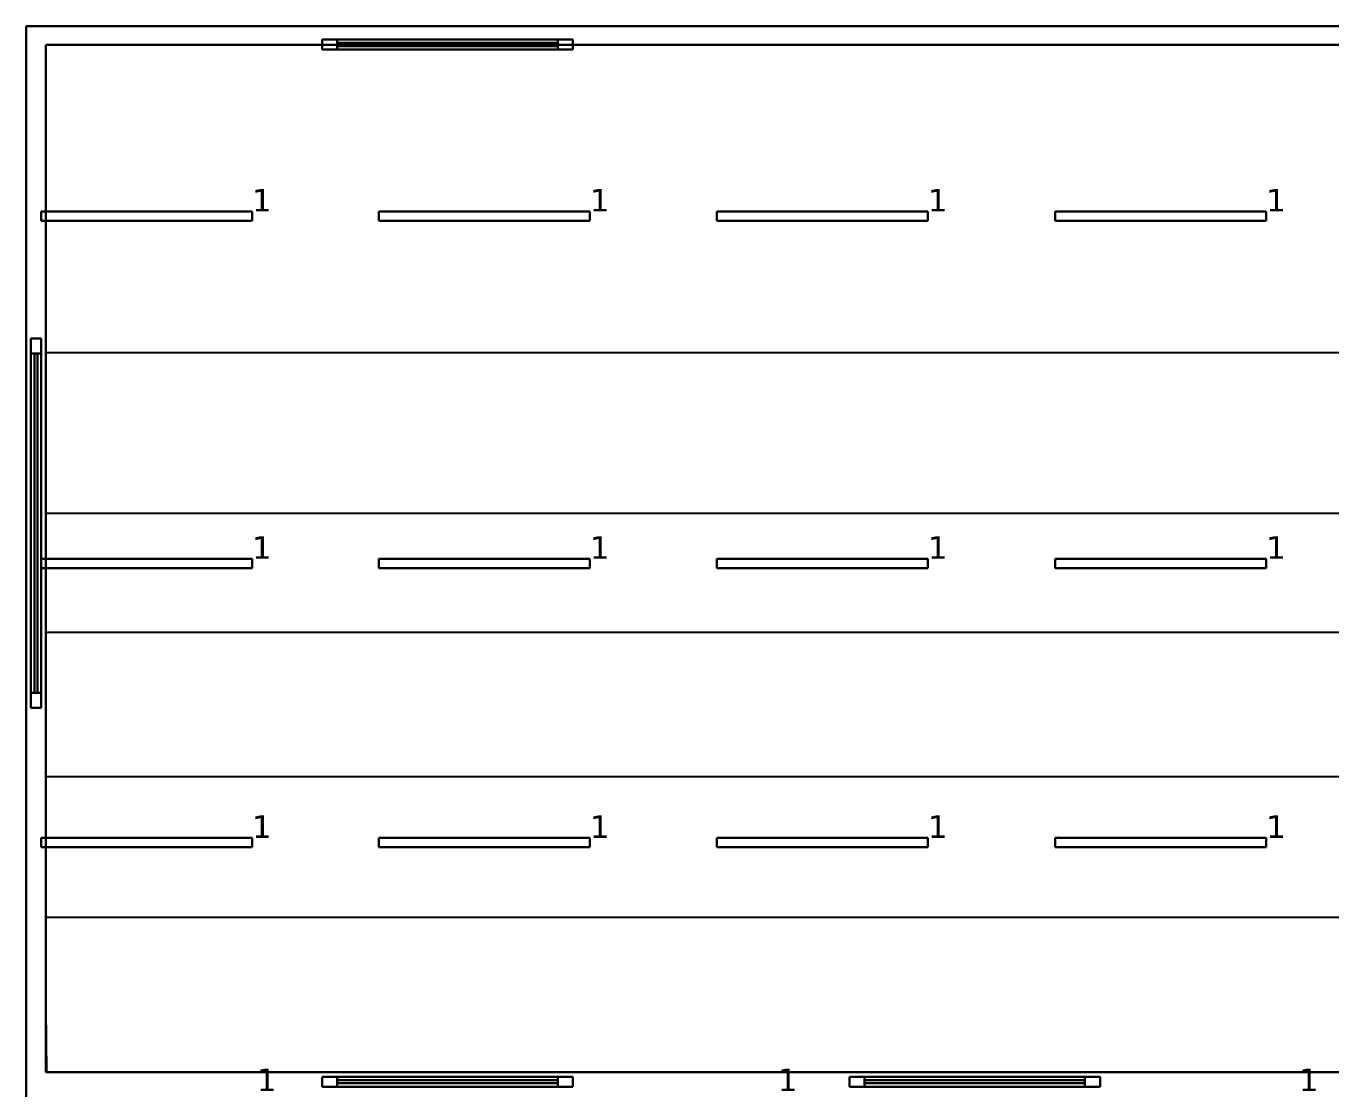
# Model space of a CAD drawing. Header units: inches. Extents: x 28 to 141, y 59 to 110.
# Drawn here: x 28.2 to 38.61, y 84.62 to 93.1 of the extents above; entities that cross this region are included whole.
import ezdxf

# ---------------------------------------------------------------- set-up
doc = ezdxf.new("R2010")
doc.units = ezdxf.units.IN
doc.header["$MEASUREMENT"] = 0
for name, color, linetype, true_color in [('DLX_BLD0_APERT', 7, 'Continuous', 0x969696), ('DLX_BLD0_CALC', 3, 'Continuous', 0x00ff00), ('DLX_BLD0_CONT', 7, 'Continuous', 0x969696), ('DLX_BLD0_LUM', 7, 'Continuous', 0xffd400), ('DLX_BLD0_LUMKEY_IDX', 7, 'Continuous', 0x969696), ('DLX_BLD0_ROOF', 7, 'Continuous', 0x7f7f7f)]:
    doc.layers.add(name, color=color, linetype=linetype, true_color=true_color)
doc.styles.add('TableTextStyle', font='')
doc.styles.get('TableTextStyle').set_extended_font_data('VERDANA.TTF')

msp = doc.modelspace()

# ---------------------------------------------------------------- linework, layer by layer
at = {"layer": 'DLX_BLD0_APERT'}
for points in [[(32.564, 92.992, 0), (30.564, 92.992, 0)], [(30.564, 92.992, 0), (30.564, 92.912, 0)], [(30.564, 92.912, 0), (30.564, 92.992, 0)], [(30.564, 92.992, 0), (32.564, 92.992, 0)], [(30.564, 92.912, 0), (30.564, 92.992, 0)], [(30.564, 92.992, 0), (30.564, 92.992, 0)], [(30.564, 92.992, 0), (30.564, 92.912, 0)], [(30.564, 92.992, 0), (32.564, 92.992, 0)], [(32.564, 92.992, 0), (30.564, 92.992, 0)], [(30.564, 92.992, 0), (30.564, 92.992, 0)], [(30.564, 92.912, 0), (32.564, 92.912, 0)], [(32.564, 92.912, 0), (30.564, 92.912, 0)], [(30.564, 92.912, 0), (30.564, 92.912, 0)], [(30.564, 92.912, 0), (32.564, 92.912, 0)], [(32.564, 92.912, 0), (30.564, 92.912, 0)], [(30.564, 92.912, 0), (30.564, 92.912, 0)], [(30.684, 92.992, 0), (30.684, 92.992, 0)], [(30.684, 92.992, 0), (32.444, 92.992, 0)], [(32.444, 92.992, 0), (30.684, 92.992, 0)], [(30.684, 92.965, 0), (30.684, 92.992, 0)], [(30.684, 92.992, 0), (32.444, 92.992, 0)], [(32.444, 92.992, 0), (30.684, 92.992, 0)], [(30.684, 92.992, 0), (30.684, 92.965, 0)], [(30.684, 92.965, 0), (30.684, 92.992, 0)], [(30.684, 92.992, 0), (30.684, 92.992, 0)], [(30.684, 92.992, 0), (30.684, 92.965, 0)], [(32.444, 92.965, 0), (30.684, 92.965, 0)], [(30.684, 92.965, 0), (32.444, 92.965, 0)], [(30.684, 92.94, 0), (30.684, 92.965, 0)], [(30.684, 92.965, 0), (32.444, 92.965, 0)], [(32.444, 92.965, 0), (30.684, 92.965, 0)], [(30.684, 92.965, 0), (30.684, 92.94, 0)], [(30.684, 92.965, 0), (30.684, 92.965, 0)], [(30.684, 92.965, 0), (30.684, 92.965, 0)], [(30.684, 92.965, 0), (30.684, 92.94, 0)], [(30.684, 92.94, 0), (30.684, 92.965, 0)], [(32.444, 92.965, 0), (30.684, 92.965, 0)], [(30.684, 92.965, 0), (30.684, 92.94, 0)], [(30.684, 92.965, 0), (32.444, 92.965, 0)], [(32.444, 92.965, 0), (30.684, 92.965, 0)], [(30.684, 92.965, 0), (30.684, 92.965, 0)], [(30.684, 92.94, 0), (30.684, 92.965, 0)], [(30.684, 92.965, 0), (32.444, 92.965, 0)], [(30.684, 92.94, 0), (30.684, 92.965, 0)], [(30.684, 92.965, 0), (30.684, 92.965, 0)], [(30.684, 92.965, 0), (30.684, 92.94, 0)], [(30.684, 92.94, 0), (32.444, 92.94, 0)], [(30.684, 92.912, 0), (30.684, 92.94, 0)], [(30.684, 92.94, 0), (30.684, 92.94, 0)], [(30.684, 92.94, 0), (30.684, 92.912, 0)], [(30.684, 92.912, 0), (30.684, 92.94, 0)], [(32.444, 92.94, 0), (30.684, 92.94, 0)], [(30.684, 92.94, 0), (30.684, 92.912, 0)], [(32.444, 92.94, 0), (30.684, 92.94, 0)], [(30.684, 92.94, 0), (32.444, 92.94, 0)], [(30.684, 92.94, 0), (30.684, 92.94, 0)], [(30.684, 92.94, 0), (32.444, 92.94, 0)], [(32.444, 92.94, 0), (30.684, 92.94, 0)], [(30.684, 92.94, 0), (30.684, 92.94, 0)], [(30.684, 92.94, 0), (32.444, 92.94, 0)], [(32.444, 92.94, 0), (30.684, 92.94, 0)], [(30.684, 92.94, 0), (30.684, 92.94, 0)], [(30.684, 92.912, 0), (30.684, 92.912, 0)], [(30.684, 92.912, 0), (32.444, 92.912, 0)], [(32.444, 92.912, 0), (30.684, 92.912, 0)], [(32.444, 92.912, 0), (30.684, 92.912, 0)], [(30.684, 92.912, 0), (30.684, 92.912, 0)], [(30.684, 92.912, 0), (32.444, 92.912, 0)], [(32.444, 92.992, 0), (32.444, 92.992, 0)], [(32.444, 92.992, 0), (32.444, 92.965, 0)], [(32.444, 92.965, 0), (32.444, 92.992, 0)], [(32.444, 92.992, 0), (32.444, 92.992, 0)], [(32.444, 92.992, 0), (32.444, 92.965, 0)], [(32.444, 92.965, 0), (32.444, 92.992, 0)], [(32.444, 92.965, 0), (32.444, 92.94, 0)], [(32.444, 92.965, 0), (32.444, 92.965, 0)], [(32.444, 92.965, 0), (32.444, 92.965, 0)], [(32.444, 92.965, 0), (32.444, 92.94, 0)], [(32.444, 92.94, 0), (32.444, 92.965, 0)], [(32.444, 92.94, 0), (32.444, 92.965, 0)], [(32.444, 92.94, 0), (32.444, 92.965, 0)], [(32.444, 92.965, 0), (32.444, 92.965, 0)], [(32.444, 92.965, 0), (32.444, 92.94, 0)], [(32.444, 92.94, 0), (32.444, 92.965, 0)], [(32.444, 92.965, 0), (32.444, 92.965, 0)], [(32.444, 92.965, 0), (32.444, 92.94, 0)], [(32.444, 92.94, 0), (32.444, 92.912, 0)], [(32.444, 92.94, 0), (32.444, 92.94, 0)], [(32.444, 92.94, 0), (32.444, 92.912, 0)], [(32.444, 92.912, 0), (32.444, 92.94, 0)], [(32.444, 92.912, 0), (32.444, 92.94, 0)], [(32.444, 92.94, 0), (32.444, 92.94, 0)], [(32.444, 92.94, 0), (32.444, 92.94, 0)], [(32.444, 92.94, 0), (32.444, 92.94, 0)], [(32.444, 92.912, 0), (32.444, 92.912, 0)], [(32.444, 92.912, 0), (32.444, 92.912, 0)], [(32.564, 92.912, 0), (32.564, 92.992, 0)], [(32.564, 92.912, 0), (32.564, 92.992, 0)], [(32.564, 92.992, 0), (32.564, 92.992, 0)], [(32.564, 92.992, 0), (32.564, 92.912, 0)], [(32.564, 92.992, 0), (32.564, 92.912, 0)], [(32.564, 92.992, 0), (32.564, 92.992, 0)], [(32.564, 92.912, 0), (32.564, 92.912, 0)], [(32.564, 92.912, 0), (32.564, 92.912, 0)], [(28.239, 90.607, 0), (28.239, 87.657, 0)], [(28.319, 90.607, 0), (28.239, 90.607, 0)], [(28.239, 87.657, 0), (28.239, 90.607, 0)], [(28.239, 90.607, 0), (28.319, 90.607, 0)], [(28.239, 90.607, 0), (28.239, 90.607, 0)], [(28.239, 90.607, 0), (28.319, 90.607, 0)], [(28.319, 90.607, 0), (28.239, 90.607, 0)], [(28.239, 90.607, 0), (28.239, 87.657, 0)], [(28.239, 87.657, 0), (28.239, 90.607, 0)], [(28.239, 90.607, 0), (28.239, 90.607, 0)], [(28.319, 87.657, 0), (28.319, 90.607, 0)], [(28.319, 90.607, 0), (28.319, 87.657, 0)], [(28.319, 90.607, 0), (28.319, 90.607, 0)], [(28.319, 90.607, 0), (28.319, 87.657, 0)], [(28.319, 87.657, 0), (28.319, 90.607, 0)], [(28.319, 90.607, 0), (28.319, 90.607, 0)], [(28.239, 90.487, 0), (28.239, 90.487, 0)], [(28.239, 90.487, 0), (28.239, 87.777, 0)], [(28.239, 87.777, 0), (28.239, 90.487, 0)], [(28.239, 87.777, 0), (28.239, 90.487, 0)], [(28.239, 90.487, 0), (28.266, 90.487, 0)], [(28.266, 90.487, 0), (28.239, 90.487, 0)], [(28.239, 90.487, 0), (28.239, 90.487, 0)], [(28.239, 90.487, 0), (28.266, 90.487, 0)], [(28.266, 90.487, 0), (28.239, 90.487, 0)], [(28.239, 90.487, 0), (28.239, 87.777, 0)], [(28.266, 90.487, 0), (28.266, 87.777, 0)], [(28.266, 90.487, 0), (28.266, 90.487, 0)], [(28.266, 87.777, 0), (28.266, 90.487, 0)], [(28.266, 87.777, 0), (28.266, 90.487, 0)], [(28.266, 90.487, 0), (28.291, 90.487, 0)], [(28.291, 90.487, 0), (28.266, 90.487, 0)], [(28.266, 90.487, 0), (28.266, 87.777, 0)], [(28.291, 90.487, 0), (28.266, 90.487, 0)], [(28.266, 90.487, 0), (28.266, 90.487, 0)], [(28.266, 90.487, 0), (28.291, 90.487, 0)], [(28.266, 90.487, 0), (28.266, 87.777, 0)], [(28.266, 87.777, 0), (28.266, 90.487, 0)], [(28.266, 90.487, 0), (28.266, 90.487, 0)], [(28.266, 90.487, 0), (28.266, 87.777, 0)], [(28.291, 90.487, 0), (28.266, 90.487, 0)], [(28.266, 87.777, 0), (28.266, 90.487, 0)], [(28.266, 90.487, 0), (28.291, 90.487, 0)], [(28.266, 90.487, 0), (28.266, 90.487, 0)], [(28.266, 90.487, 0), (28.291, 90.487, 0)], [(28.291, 90.487, 0), (28.266, 90.487, 0)], [(28.291, 87.777, 0), (28.291, 90.487, 0)], [(28.291, 90.487, 0), (28.319, 90.487, 0)], [(28.291, 90.487, 0), (28.291, 87.777, 0)], [(28.291, 90.487, 0), (28.291, 87.777, 0)], [(28.319, 90.487, 0), (28.291, 90.487, 0)], [(28.291, 87.777, 0), (28.291, 90.487, 0)], [(28.291, 90.487, 0), (28.291, 90.487, 0)], [(28.291, 90.487, 0), (28.319, 90.487, 0)], [(28.319, 90.487, 0), (28.291, 90.487, 0)], [(28.291, 90.487, 0), (28.291, 90.487, 0)], [(28.291, 87.777, 0), (28.291, 90.487, 0)], [(28.291, 90.487, 0), (28.291, 87.777, 0)], [(28.291, 87.777, 0), (28.291, 90.487, 0)], [(28.291, 90.487, 0), (28.291, 90.487, 0)], [(28.291, 90.487, 0), (28.291, 87.777, 0)], [(28.291, 90.487, 0), (28.291, 90.487, 0)], [(28.319, 90.487, 0), (28.319, 90.487, 0)], [(28.319, 90.487, 0), (28.319, 87.777, 0)], [(28.319, 87.777, 0), (28.319, 90.487, 0)], [(28.319, 90.487, 0), (28.319, 87.777, 0)], [(28.319, 87.777, 0), (28.319, 90.487, 0)], [(28.319, 90.487, 0), (28.319, 90.487, 0)], [(28.239, 87.777, 0), (28.239, 87.777, 0)], [(28.266, 87.777, 0), (28.239, 87.777, 0)], [(28.266, 87.777, 0), (28.239, 87.777, 0)], [(28.239, 87.777, 0), (28.239, 87.777, 0)], [(28.239, 87.777, 0), (28.266, 87.777, 0)], [(28.239, 87.777, 0), (28.266, 87.777, 0)], [(28.266, 87.777, 0), (28.266, 87.777, 0)], [(28.291, 87.777, 0), (28.266, 87.777, 0)], [(28.291, 87.777, 0), (28.266, 87.777, 0)], [(28.266, 87.777, 0), (28.266, 87.777, 0)], [(28.266, 87.777, 0), (28.291, 87.777, 0)], [(28.266, 87.777, 0), (28.291, 87.777, 0)], [(28.266, 87.777, 0), (28.266, 87.777, 0)], [(28.266, 87.777, 0), (28.291, 87.777, 0)], [(28.291, 87.777, 0), (28.266, 87.777, 0)], [(28.266, 87.777, 0), (28.266, 87.777, 0)], [(28.266, 87.777, 0), (28.291, 87.777, 0)], [(28.291, 87.777, 0), (28.266, 87.777, 0)], [(28.319, 87.777, 0), (28.291, 87.777, 0)], [(28.291, 87.777, 0), (28.291, 87.777, 0)], [(28.291, 87.777, 0), (28.319, 87.777, 0)], [(28.319, 87.777, 0), (28.291, 87.777, 0)], [(28.291, 87.777, 0), (28.291, 87.777, 0)], [(28.291, 87.777, 0), (28.319, 87.777, 0)], [(28.291, 87.777, 0), (28.291, 87.777, 0)], [(28.291, 87.777, 0), (28.291, 87.777, 0)], [(28.319, 87.777, 0), (28.319, 87.777, 0)], [(28.319, 87.777, 0), (28.319, 87.777, 0)], [(28.239, 87.657, 0), (28.319, 87.657, 0)], [(28.239, 87.657, 0), (28.239, 87.657, 0)], [(28.239, 87.657, 0), (28.319, 87.657, 0)], [(28.319, 87.657, 0), (28.239, 87.657, 0)], [(28.319, 87.657, 0), (28.239, 87.657, 0)], [(28.239, 87.657, 0), (28.239, 87.657, 0)], [(28.319, 87.657, 0), (28.319, 87.657, 0)], [(28.319, 87.657, 0), (28.319, 87.657, 0)], [(32.564, 84.714, 0), (30.564, 84.714, 0)], [(30.564, 84.714, 0), (30.564, 84.634, 0)], [(30.564, 84.634, 0), (30.564, 84.714, 0)], [(30.564, 84.714, 0), (32.564, 84.714, 0)], [(30.564, 84.634, 0), (30.564, 84.714, 0)], [(30.564, 84.714, 0), (30.564, 84.714, 0)], [(30.564, 84.714, 0), (30.564, 84.634, 0)], [(30.564, 84.714, 0), (32.564, 84.714, 0)], [(32.564, 84.714, 0), (30.564, 84.714, 0)], [(30.564, 84.714, 0), (30.564, 84.714, 0)], [(30.684, 84.714, 0), (30.684, 84.714, 0)], [(30.684, 84.714, 0), (32.444, 84.714, 0)], [(32.444, 84.714, 0), (30.684, 84.714, 0)], [(30.684, 84.686, 0), (30.684, 84.714, 0)], [(30.684, 84.714, 0), (32.444, 84.714, 0)], [(32.444, 84.714, 0), (30.684, 84.714, 0)], [(30.684, 84.714, 0), (30.684, 84.686, 0)], [(30.684, 84.686, 0), (30.684, 84.714, 0)], [(30.684, 84.714, 0), (30.684, 84.714, 0)], [(30.684, 84.714, 0), (30.684, 84.686, 0)], [(32.444, 84.686, 0), (30.684, 84.686, 0)], [(30.684, 84.686, 0), (32.444, 84.686, 0)], [(30.684, 84.661, 0), (30.684, 84.686, 0)], [(30.684, 84.686, 0), (32.444, 84.686, 0)], [(32.444, 84.686, 0), (30.684, 84.686, 0)], [(30.684, 84.686, 0), (30.684, 84.661, 0)], [(30.684, 84.686, 0), (30.684, 84.686, 0)], [(30.684, 84.686, 0), (30.684, 84.686, 0)], [(30.684, 84.686, 0), (30.684, 84.661, 0)], [(30.684, 84.661, 0), (30.684, 84.686, 0)], [(32.444, 84.686, 0), (30.684, 84.686, 0)], [(30.684, 84.686, 0), (30.684, 84.661, 0)], [(30.684, 84.686, 0), (32.444, 84.686, 0)], [(32.444, 84.686, 0), (30.684, 84.686, 0)], [(30.684, 84.686, 0), (30.684, 84.686, 0)], [(30.684, 84.661, 0), (30.684, 84.686, 0)], [(30.684, 84.686, 0), (32.444, 84.686, 0)], [(30.684, 84.661, 0), (30.684, 84.686, 0)], [(30.684, 84.686, 0), (30.684, 84.686, 0)], [(30.684, 84.686, 0), (30.684, 84.661, 0)], [(32.444, 84.714, 0), (32.444, 84.714, 0)], [(32.444, 84.714, 0), (32.444, 84.686, 0)], [(32.444, 84.686, 0), (32.444, 84.714, 0)], [(32.444, 84.714, 0), (32.444, 84.714, 0)], [(32.444, 84.714, 0), (32.444, 84.686, 0)], [(32.444, 84.686, 0), (32.444, 84.714, 0)], [(32.444, 84.686, 0), (32.444, 84.661, 0)], [(32.444, 84.686, 0), (32.444, 84.686, 0)], [(32.444, 84.686, 0), (32.444, 84.686, 0)], [(32.444, 84.686, 0), (32.444, 84.661, 0)], [(32.444, 84.661, 0), (32.444, 84.686, 0)], [(32.444, 84.661, 0), (32.444, 84.686, 0)], [(32.444, 84.661, 0), (32.444, 84.686, 0)], [(32.444, 84.686, 0), (32.444, 84.686, 0)], [(32.444, 84.686, 0), (32.444, 84.661, 0)], [(32.444, 84.661, 0), (32.444, 84.686, 0)], [(32.444, 84.686, 0), (32.444, 84.686, 0)], [(32.444, 84.686, 0), (32.444, 84.661, 0)], [(32.564, 84.634, 0), (32.564, 84.714, 0)], [(32.564, 84.634, 0), (32.564, 84.714, 0)], [(32.564, 84.714, 0), (32.564, 84.714, 0)], [(32.564, 84.714, 0), (32.564, 84.634, 0)], [(32.564, 84.714, 0), (32.564, 84.634, 0)], [(32.564, 84.714, 0), (32.564, 84.714, 0)], [(36.771, 84.714, 0), (34.771, 84.714, 0)], [(34.771, 84.714, 0), (34.771, 84.634, 0)], [(34.771, 84.634, 0), (34.771, 84.714, 0)], [(34.771, 84.714, 0), (36.771, 84.714, 0)], [(34.771, 84.634, 0), (34.771, 84.714, 0)], [(34.771, 84.714, 0), (34.771, 84.714, 0)], [(34.771, 84.714, 0), (34.771, 84.634, 0)], [(34.771, 84.714, 0), (36.771, 84.714, 0)], [(36.771, 84.714, 0), (34.771, 84.714, 0)], [(34.771, 84.714, 0), (34.771, 84.714, 0)], [(34.891, 84.714, 0), (34.891, 84.714, 0)], [(34.891, 84.714, 0), (36.651, 84.714, 0)], [(36.651, 84.714, 0), (34.891, 84.714, 0)], [(34.891, 84.686, 0), (34.891, 84.714, 0)], [(34.891, 84.714, 0), (36.651, 84.714, 0)], [(36.651, 84.714, 0), (34.891, 84.714, 0)], [(34.891, 84.714, 0), (34.891, 84.686, 0)], [(34.891, 84.686, 0), (34.891, 84.714, 0)], [(34.891, 84.714, 0), (34.891, 84.714, 0)], [(34.891, 84.714, 0), (34.891, 84.686, 0)], [(36.651, 84.686, 0), (34.891, 84.686, 0)], [(34.891, 84.686, 0), (36.651, 84.686, 0)], [(34.891, 84.661, 0), (34.891, 84.686, 0)], [(34.891, 84.686, 0), (36.651, 84.686, 0)], [(36.651, 84.686, 0), (34.891, 84.686, 0)], [(34.891, 84.686, 0), (34.891, 84.661, 0)], [(34.891, 84.686, 0), (34.891, 84.686, 0)], [(34.891, 84.686, 0), (34.891, 84.686, 0)], [(34.891, 84.686, 0), (34.891, 84.661, 0)], [(34.891, 84.661, 0), (34.891, 84.686, 0)], [(36.651, 84.686, 0), (34.891, 84.686, 0)], [(34.891, 84.686, 0), (34.891, 84.661, 0)], [(34.891, 84.686, 0), (36.651, 84.686, 0)], [(36.651, 84.686, 0), (34.891, 84.686, 0)], [(34.891, 84.686, 0), (34.891, 84.686, 0)], [(34.891, 84.661, 0), (34.891, 84.686, 0)], [(34.891, 84.686, 0), (36.651, 84.686, 0)], [(34.891, 84.661, 0), (34.891, 84.686, 0)], [(34.891, 84.686, 0), (34.891, 84.686, 0)], [(34.891, 84.686, 0), (34.891, 84.661, 0)], [(36.651, 84.714, 0), (36.651, 84.714, 0)], [(36.651, 84.714, 0), (36.651, 84.686, 0)], [(36.651, 84.686, 0), (36.651, 84.714, 0)], [(36.651, 84.714, 0), (36.651, 84.714, 0)], [(36.651, 84.714, 0), (36.651, 84.686, 0)], [(36.651, 84.686, 0), (36.651, 84.714, 0)], [(36.651, 84.686, 0), (36.651, 84.661, 0)], [(36.651, 84.686, 0), (36.651, 84.686, 0)], [(36.651, 84.686, 0), (36.651, 84.686, 0)], [(36.651, 84.686, 0), (36.651, 84.661, 0)], [(36.651, 84.661, 0), (36.651, 84.686, 0)], [(36.651, 84.661, 0), (36.651, 84.686, 0)], [(36.651, 84.661, 0), (36.651, 84.686, 0)], [(36.651, 84.686, 0), (36.651, 84.686, 0)], [(36.651, 84.686, 0), (36.651, 84.661, 0)], [(36.651, 84.661, 0), (36.651, 84.686, 0)], [(36.651, 84.686, 0), (36.651, 84.686, 0)], [(36.651, 84.686, 0), (36.651, 84.661, 0)], [(36.771, 84.634, 0), (36.771, 84.714, 0)], [(36.771, 84.634, 0), (36.771, 84.714, 0)], [(36.771, 84.714, 0), (36.771, 84.714, 0)], [(36.771, 84.714, 0), (36.771, 84.634, 0)], [(36.771, 84.714, 0), (36.771, 84.634, 0)], [(36.771, 84.714, 0), (36.771, 84.714, 0)], [(30.564, 84.634, 0), (32.564, 84.634, 0)], [(32.564, 84.634, 0), (30.564, 84.634, 0)], [(30.564, 84.634, 0), (30.564, 84.634, 0)], [(30.564, 84.634, 0), (32.564, 84.634, 0)], [(32.564, 84.634, 0), (30.564, 84.634, 0)], [(30.564, 84.634, 0), (30.564, 84.634, 0)], [(30.684, 84.661, 0), (32.444, 84.661, 0)], [(30.684, 84.634, 0), (30.684, 84.661, 0)], [(30.684, 84.661, 0), (30.684, 84.661, 0)], [(30.684, 84.661, 0), (30.684, 84.634, 0)], [(30.684, 84.634, 0), (30.684, 84.661, 0)], [(32.444, 84.661, 0), (30.684, 84.661, 0)], [(30.684, 84.661, 0), (30.684, 84.634, 0)], [(32.444, 84.661, 0), (30.684, 84.661, 0)], [(30.684, 84.661, 0), (32.444, 84.661, 0)], [(30.684, 84.661, 0), (30.684, 84.661, 0)], [(30.684, 84.661, 0), (32.444, 84.661, 0)], [(32.444, 84.661, 0), (30.684, 84.661, 0)], [(30.684, 84.661, 0), (30.684, 84.661, 0)], [(30.684, 84.661, 0), (32.444, 84.661, 0)], [(32.444, 84.661, 0), (30.684, 84.661, 0)], [(30.684, 84.661, 0), (30.684, 84.661, 0)], [(30.684, 84.634, 0), (30.684, 84.634, 0)], [(30.684, 84.634, 0), (32.444, 84.634, 0)], [(32.444, 84.634, 0), (30.684, 84.634, 0)], [(32.444, 84.634, 0), (30.684, 84.634, 0)], [(30.684, 84.634, 0), (30.684, 84.634, 0)], [(30.684, 84.634, 0), (32.444, 84.634, 0)], [(32.444, 84.661, 0), (32.444, 84.634, 0)], [(32.444, 84.661, 0), (32.444, 84.661, 0)], [(32.444, 84.661, 0), (32.444, 84.634, 0)], [(32.444, 84.634, 0), (32.444, 84.661, 0)], [(32.444, 84.634, 0), (32.444, 84.661, 0)], [(32.444, 84.661, 0), (32.444, 84.661, 0)], [(32.444, 84.661, 0), (32.444, 84.661, 0)], [(32.444, 84.661, 0), (32.444, 84.661, 0)], [(32.444, 84.634, 0), (32.444, 84.634, 0)], [(32.444, 84.634, 0), (32.444, 84.634, 0)], [(32.564, 84.634, 0), (32.564, 84.634, 0)], [(32.564, 84.634, 0), (32.564, 84.634, 0)], [(34.771, 84.634, 0), (36.771, 84.634, 0)], [(36.771, 84.634, 0), (34.771, 84.634, 0)], [(34.771, 84.634, 0), (34.771, 84.634, 0)], [(34.771, 84.634, 0), (36.771, 84.634, 0)], [(36.771, 84.634, 0), (34.771, 84.634, 0)], [(34.771, 84.634, 0), (34.771, 84.634, 0)], [(34.891, 84.661, 0), (36.651, 84.661, 0)], [(34.891, 84.634, 0), (34.891, 84.661, 0)], [(34.891, 84.661, 0), (34.891, 84.661, 0)], [(34.891, 84.661, 0), (34.891, 84.634, 0)], [(34.891, 84.634, 0), (34.891, 84.661, 0)], [(36.651, 84.661, 0), (34.891, 84.661, 0)], [(34.891, 84.661, 0), (34.891, 84.634, 0)], [(36.651, 84.661, 0), (34.891, 84.661, 0)], [(34.891, 84.661, 0), (36.651, 84.661, 0)], [(34.891, 84.661, 0), (34.891, 84.661, 0)], [(34.891, 84.661, 0), (36.651, 84.661, 0)], [(36.651, 84.661, 0), (34.891, 84.661, 0)], [(34.891, 84.661, 0), (34.891, 84.661, 0)], [(34.891, 84.661, 0), (36.651, 84.661, 0)], [(36.651, 84.661, 0), (34.891, 84.661, 0)], [(34.891, 84.661, 0), (34.891, 84.661, 0)], [(34.891, 84.634, 0), (34.891, 84.634, 0)], [(34.891, 84.634, 0), (36.651, 84.634, 0)], [(36.651, 84.634, 0), (34.891, 84.634, 0)], [(36.651, 84.634, 0), (34.891, 84.634, 0)], [(34.891, 84.634, 0), (34.891, 84.634, 0)], [(34.891, 84.634, 0), (36.651, 84.634, 0)], [(36.651, 84.661, 0), (36.651, 84.634, 0)], [(36.651, 84.661, 0), (36.651, 84.661, 0)], [(36.651, 84.661, 0), (36.651, 84.634, 0)], [(36.651, 84.634, 0), (36.651, 84.661, 0)], [(36.651, 84.634, 0), (36.651, 84.661, 0)], [(36.651, 84.661, 0), (36.651, 84.661, 0)], [(36.651, 84.661, 0), (36.651, 84.661, 0)], [(36.651, 84.661, 0), (36.651, 84.661, 0)], [(36.651, 84.634, 0), (36.651, 84.634, 0)], [(36.651, 84.634, 0), (36.651, 84.634, 0)], [(36.771, 84.634, 0), (36.771, 84.634, 0)], [(36.771, 84.634, 0), (36.771, 84.634, 0)]]:
    msp.add_polyline3d(points, dxfattribs=at)
at = {"layer": 'DLX_BLD0_CALC'}
for points in [[(30.564, 92.95, 0), (28.358, 92.95, 0)], [(28.358, 92.95, 0), (28.358, 90.494, 0)], [(30.564, 92.912, 0), (30.564, 92.95, 0)], [(30.564, 92.95, 0), (30.564, 92.912, 0)], [(32.564, 92.95, 0), (30.564, 92.95, 0)], [(32.564, 92.912, 0), (30.564, 92.912, 0)], [(30.564, 92.912, 0), (32.564, 92.912, 0)], [(38.809, 92.949, 0), (32.564, 92.95, 0)], [(32.564, 92.95, 0), (32.564, 92.912, 0)], [(32.564, 92.912, 0), (32.564, 92.95, 0)], [(28.358, 90.494, 0), (48.205, 90.494, 0)], [(48.166, 89.208, 0), (28.358, 89.208, 0)], [(28.358, 89.208, 0), (28.358, 88.261, 0)], [(28.358, 88.261, 0), (48.224, 88.261, 0)], [(48.224, 87.107, 0), (28.358, 87.107, 0)], [(28.358, 87.107, 0), (28.358, 85.986, 0)], [(28.358, 85.986, 0), (48.269, 85.986, 0)], [(28.365, 84.749, 0), (28.358, 85.51, 0)], [(28.358, 85.51, 0), (28.358, 84.749, 0)], [(28.358, 84.749, 0), (48.269, 84.749, 0)], [(48.269, 84.749, 0), (28.365, 84.749, 0)]]:
    msp.add_polyline3d(points, dxfattribs=at)
at = {"layer": 'DLX_BLD0_CONT'}
for points in [[(81.4, 93.098, 0), (28.2, 93.1, 0)], [(28.2, 93.1, 0), (28.2, 59.131, 0)], [(81.259, 92.948, 0), (28.358, 92.95, 0)], [(28.358, 92.95, 0), (28.358, 84.749, 0)], [(28.358, 84.749, 0), (81.259, 84.749, 0)]]:
    msp.add_polyline3d(points, dxfattribs=at)
at = {"layer": 'DLX_BLD0_LUM'}
for points in [[(28.319, 91.546, 0), (28.319, 91.62, 0)], [(28.319, 91.62, 0), (28.319, 91.62, 0)], [(28.319, 91.62, 0), (28.319, 91.546, 0)], [(28.319, 91.62, 0), (30.003, 91.62, 0)], [(30.003, 91.62, 0), (28.319, 91.62, 0)], [(28.319, 91.62, 0), (28.319, 91.62, 0)], [(30.003, 91.62, 0), (28.319, 91.62, 0)], [(28.319, 91.62, 0), (28.319, 91.546, 0)], [(28.319, 91.546, 0), (28.319, 91.62, 0)], [(28.319, 91.62, 0), (30.003, 91.62, 0)], [(28.319, 91.546, 0), (28.319, 91.546, 0)], [(30.003, 91.546, 0), (28.319, 91.546, 0)], [(28.319, 91.546, 0), (28.319, 91.546, 0)], [(28.319, 91.546, 0), (30.003, 91.546, 0)], [(28.319, 91.546, 0), (30.003, 91.546, 0)], [(30.003, 91.546, 0), (28.319, 91.546, 0)], [(30.003, 91.62, 0), (30.003, 91.62, 0)], [(30.003, 91.62, 0), (30.003, 91.546, 0)], [(30.003, 91.546, 0), (30.003, 91.62, 0)], [(30.003, 91.62, 0), (30.003, 91.62, 0)], [(30.003, 91.546, 0), (30.003, 91.62, 0)], [(30.003, 91.62, 0), (30.003, 91.546, 0)], [(30.003, 91.546, 0), (30.003, 91.546, 0)], [(30.003, 91.546, 0), (30.003, 91.546, 0)], [(31.016, 91.546, 0), (31.016, 91.62, 0)], [(31.016, 91.62, 0), (31.016, 91.62, 0)], [(31.016, 91.62, 0), (31.016, 91.546, 0)], [(31.016, 91.62, 0), (32.7, 91.62, 0)], [(32.7, 91.62, 0), (31.016, 91.62, 0)], [(31.016, 91.62, 0), (31.016, 91.62, 0)], [(32.7, 91.62, 0), (31.016, 91.62, 0)], [(31.016, 91.62, 0), (31.016, 91.546, 0)], [(31.016, 91.546, 0), (31.016, 91.62, 0)], [(31.016, 91.62, 0), (32.7, 91.62, 0)], [(31.016, 91.546, 0), (31.016, 91.546, 0)], [(32.7, 91.546, 0), (31.016, 91.546, 0)], [(31.016, 91.546, 0), (31.016, 91.546, 0)], [(31.016, 91.546, 0), (32.7, 91.546, 0)], [(31.016, 91.546, 0), (32.7, 91.546, 0)], [(32.7, 91.546, 0), (31.016, 91.546, 0)], [(32.7, 91.62, 0), (32.7, 91.62, 0)], [(32.7, 91.62, 0), (32.7, 91.546, 0)], [(32.7, 91.546, 0), (32.7, 91.62, 0)], [(32.7, 91.62, 0), (32.7, 91.62, 0)], [(32.7, 91.546, 0), (32.7, 91.62, 0)], [(32.7, 91.62, 0), (32.7, 91.546, 0)], [(32.7, 91.546, 0), (32.7, 91.546, 0)], [(32.7, 91.546, 0), (32.7, 91.546, 0)], [(33.714, 91.546, 0), (33.714, 91.62, 0)], [(33.714, 91.62, 0), (33.714, 91.62, 0)], [(33.714, 91.62, 0), (33.714, 91.546, 0)], [(33.714, 91.62, 0), (35.398, 91.62, 0)], [(35.398, 91.62, 0), (33.714, 91.62, 0)], [(33.714, 91.62, 0), (33.714, 91.62, 0)], [(35.398, 91.62, 0), (33.714, 91.62, 0)], [(33.714, 91.62, 0), (33.714, 91.546, 0)], [(33.714, 91.546, 0), (33.714, 91.62, 0)], [(33.714, 91.62, 0), (35.398, 91.62, 0)], [(33.714, 91.546, 0), (33.714, 91.546, 0)], [(35.398, 91.546, 0), (33.714, 91.546, 0)], [(33.714, 91.546, 0), (33.714, 91.546, 0)], [(33.714, 91.546, 0), (35.398, 91.546, 0)], [(33.714, 91.546, 0), (35.398, 91.546, 0)], [(35.398, 91.546, 0), (33.714, 91.546, 0)], [(35.398, 91.62, 0), (35.398, 91.62, 0)], [(35.398, 91.62, 0), (35.398, 91.546, 0)], [(35.398, 91.546, 0), (35.398, 91.62, 0)], [(35.398, 91.62, 0), (35.398, 91.62, 0)], [(35.398, 91.546, 0), (35.398, 91.62, 0)], [(35.398, 91.62, 0), (35.398, 91.546, 0)], [(35.398, 91.546, 0), (35.398, 91.546, 0)], [(35.398, 91.546, 0), (35.398, 91.546, 0)], [(36.412, 91.546, 0), (36.412, 91.62, 0)], [(36.412, 91.62, 0), (36.412, 91.62, 0)], [(36.412, 91.62, 0), (36.412, 91.546, 0)], [(36.412, 91.62, 0), (38.096, 91.62, 0)], [(38.096, 91.62, 0), (36.412, 91.62, 0)], [(36.412, 91.62, 0), (36.412, 91.62, 0)], [(38.096, 91.62, 0), (36.412, 91.62, 0)], [(36.412, 91.62, 0), (36.412, 91.546, 0)], [(36.412, 91.546, 0), (36.412, 91.62, 0)], [(36.412, 91.62, 0), (38.096, 91.62, 0)], [(36.412, 91.546, 0), (36.412, 91.546, 0)], [(38.096, 91.546, 0), (36.412, 91.546, 0)], [(36.412, 91.546, 0), (36.412, 91.546, 0)], [(36.412, 91.546, 0), (38.096, 91.546, 0)], [(36.412, 91.546, 0), (38.096, 91.546, 0)], [(38.096, 91.546, 0), (36.412, 91.546, 0)], [(38.096, 91.62, 0), (38.096, 91.62, 0)], [(38.096, 91.62, 0), (38.096, 91.546, 0)], [(38.096, 91.546, 0), (38.096, 91.62, 0)], [(38.096, 91.62, 0), (38.096, 91.62, 0)], [(38.096, 91.546, 0), (38.096, 91.62, 0)], [(38.096, 91.62, 0), (38.096, 91.546, 0)], [(38.096, 91.546, 0), (38.096, 91.546, 0)], [(38.096, 91.546, 0), (38.096, 91.546, 0)], [(28.319, 88.774, 0), (28.319, 88.848, 0)], [(28.319, 88.848, 0), (28.319, 88.848, 0)], [(28.319, 88.848, 0), (28.319, 88.774, 0)], [(28.319, 88.848, 0), (30.003, 88.848, 0)], [(30.003, 88.848, 0), (28.319, 88.848, 0)], [(28.319, 88.848, 0), (28.319, 88.848, 0)], [(30.003, 88.848, 0), (28.319, 88.848, 0)], [(28.319, 88.848, 0), (28.319, 88.774, 0)], [(28.319, 88.774, 0), (28.319, 88.848, 0)], [(28.319, 88.848, 0), (30.003, 88.848, 0)], [(30.003, 88.848, 0), (30.003, 88.848, 0)], [(30.003, 88.848, 0), (30.003, 88.774, 0)], [(30.003, 88.774, 0), (30.003, 88.848, 0)], [(30.003, 88.848, 0), (30.003, 88.848, 0)], [(30.003, 88.774, 0), (30.003, 88.848, 0)], [(30.003, 88.848, 0), (30.003, 88.774, 0)], [(31.016, 88.774, 0), (31.016, 88.848, 0)], [(31.016, 88.848, 0), (31.016, 88.848, 0)], [(31.016, 88.848, 0), (31.016, 88.774, 0)], [(31.016, 88.848, 0), (32.7, 88.848, 0)], [(32.7, 88.848, 0), (31.016, 88.848, 0)], [(31.016, 88.848, 0), (31.016, 88.848, 0)], [(32.7, 88.848, 0), (31.016, 88.848, 0)], [(31.016, 88.848, 0), (31.016, 88.774, 0)], [(31.016, 88.774, 0), (31.016, 88.848, 0)], [(31.016, 88.848, 0), (32.7, 88.848, 0)], [(32.7, 88.848, 0), (32.7, 88.848, 0)], [(32.7, 88.848, 0), (32.7, 88.774, 0)], [(32.7, 88.774, 0), (32.7, 88.848, 0)], [(32.7, 88.848, 0), (32.7, 88.848, 0)], [(32.7, 88.774, 0), (32.7, 88.848, 0)], [(32.7, 88.848, 0), (32.7, 88.774, 0)], [(33.714, 88.774, 0), (33.714, 88.848, 0)], [(33.714, 88.848, 0), (33.714, 88.848, 0)], [(33.714, 88.848, 0), (33.714, 88.774, 0)], [(33.714, 88.848, 0), (35.398, 88.848, 0)], [(35.398, 88.848, 0), (33.714, 88.848, 0)], [(33.714, 88.848, 0), (33.714, 88.848, 0)], [(35.398, 88.848, 0), (33.714, 88.848, 0)], [(33.714, 88.848, 0), (33.714, 88.774, 0)], [(33.714, 88.774, 0), (33.714, 88.848, 0)], [(33.714, 88.848, 0), (35.398, 88.848, 0)], [(35.398, 88.848, 0), (35.398, 88.848, 0)], [(35.398, 88.848, 0), (35.398, 88.774, 0)], [(35.398, 88.774, 0), (35.398, 88.848, 0)], [(35.398, 88.848, 0), (35.398, 88.848, 0)], [(35.398, 88.774, 0), (35.398, 88.848, 0)], [(35.398, 88.848, 0), (35.398, 88.774, 0)], [(36.412, 88.774, 0), (36.412, 88.848, 0)], [(36.412, 88.848, 0), (36.412, 88.848, 0)], [(36.412, 88.848, 0), (36.412, 88.774, 0)], [(36.412, 88.848, 0), (38.096, 88.848, 0)], [(38.096, 88.848, 0), (36.412, 88.848, 0)], [(36.412, 88.848, 0), (36.412, 88.848, 0)], [(38.096, 88.848, 0), (36.412, 88.848, 0)], [(36.412, 88.848, 0), (36.412, 88.774, 0)], [(36.412, 88.774, 0), (36.412, 88.848, 0)], [(36.412, 88.848, 0), (38.096, 88.848, 0)], [(38.096, 88.848, 0), (38.096, 88.848, 0)], [(38.096, 88.848, 0), (38.096, 88.774, 0)], [(38.096, 88.774, 0), (38.096, 88.848, 0)], [(38.096, 88.848, 0), (38.096, 88.848, 0)], [(38.096, 88.774, 0), (38.096, 88.848, 0)], [(38.096, 88.848, 0), (38.096, 88.774, 0)], [(28.319, 88.774, 0), (28.319, 88.774, 0)], [(30.003, 88.774, 0), (28.319, 88.774, 0)], [(28.319, 88.774, 0), (28.319, 88.774, 0)], [(28.319, 88.774, 0), (30.003, 88.774, 0)], [(28.319, 88.774, 0), (30.003, 88.774, 0)], [(30.003, 88.774, 0), (28.319, 88.774, 0)], [(30.003, 88.774, 0), (30.003, 88.774, 0)], [(30.003, 88.774, 0), (30.003, 88.774, 0)], [(31.016, 88.774, 0), (31.016, 88.774, 0)], [(32.7, 88.774, 0), (31.016, 88.774, 0)], [(31.016, 88.774, 0), (31.016, 88.774, 0)], [(31.016, 88.774, 0), (32.7, 88.774, 0)], [(31.016, 88.774, 0), (32.7, 88.774, 0)], [(32.7, 88.774, 0), (31.016, 88.774, 0)], [(32.7, 88.774, 0), (32.7, 88.774, 0)], [(32.7, 88.774, 0), (32.7, 88.774, 0)], [(33.714, 88.774, 0), (33.714, 88.774, 0)], [(35.398, 88.774, 0), (33.714, 88.774, 0)], [(33.714, 88.774, 0), (33.714, 88.774, 0)], [(33.714, 88.774, 0), (35.398, 88.774, 0)], [(33.714, 88.774, 0), (35.398, 88.774, 0)], [(35.398, 88.774, 0), (33.714, 88.774, 0)], [(35.398, 88.774, 0), (35.398, 88.774, 0)], [(35.398, 88.774, 0), (35.398, 88.774, 0)], [(36.412, 88.774, 0), (36.412, 88.774, 0)], [(38.096, 88.774, 0), (36.412, 88.774, 0)], [(36.412, 88.774, 0), (36.412, 88.774, 0)], [(36.412, 88.774, 0), (38.096, 88.774, 0)], [(36.412, 88.774, 0), (38.096, 88.774, 0)], [(38.096, 88.774, 0), (36.412, 88.774, 0)], [(38.096, 88.774, 0), (38.096, 88.774, 0)], [(38.096, 88.774, 0), (38.096, 88.774, 0)], [(28.319, 86.546, 0), (28.319, 86.62, 0)], [(28.319, 86.62, 0), (28.319, 86.62, 0)], [(28.319, 86.62, 0), (28.319, 86.546, 0)], [(28.319, 86.62, 0), (30.003, 86.62, 0)], [(30.003, 86.62, 0), (28.319, 86.62, 0)], [(28.319, 86.62, 0), (28.319, 86.62, 0)], [(30.003, 86.62, 0), (28.319, 86.62, 0)], [(28.319, 86.62, 0), (28.319, 86.546, 0)], [(28.319, 86.546, 0), (28.319, 86.62, 0)], [(28.319, 86.62, 0), (30.003, 86.62, 0)], [(28.319, 86.546, 0), (28.319, 86.546, 0)], [(30.003, 86.546, 0), (28.319, 86.546, 0)], [(28.319, 86.546, 0), (28.319, 86.546, 0)], [(28.319, 86.546, 0), (30.003, 86.546, 0)], [(28.319, 86.546, 0), (30.003, 86.546, 0)], [(30.003, 86.546, 0), (28.319, 86.546, 0)], [(30.003, 86.62, 0), (30.003, 86.62, 0)], [(30.003, 86.62, 0), (30.003, 86.546, 0)], [(30.003, 86.546, 0), (30.003, 86.62, 0)], [(30.003, 86.62, 0), (30.003, 86.62, 0)], [(30.003, 86.546, 0), (30.003, 86.62, 0)], [(30.003, 86.62, 0), (30.003, 86.546, 0)], [(30.003, 86.546, 0), (30.003, 86.546, 0)], [(30.003, 86.546, 0), (30.003, 86.546, 0)], [(31.016, 86.546, 0), (31.016, 86.62, 0)], [(31.016, 86.62, 0), (31.016, 86.62, 0)], [(31.016, 86.62, 0), (31.016, 86.546, 0)], [(31.016, 86.62, 0), (32.7, 86.62, 0)], [(32.7, 86.62, 0), (31.016, 86.62, 0)], [(31.016, 86.62, 0), (31.016, 86.62, 0)], [(32.7, 86.62, 0), (31.016, 86.62, 0)], [(31.016, 86.62, 0), (31.016, 86.546, 0)], [(31.016, 86.546, 0), (31.016, 86.62, 0)], [(31.016, 86.62, 0), (32.7, 86.62, 0)], [(31.016, 86.546, 0), (31.016, 86.546, 0)], [(32.7, 86.546, 0), (31.016, 86.546, 0)], [(31.016, 86.546, 0), (31.016, 86.546, 0)], [(31.016, 86.546, 0), (32.7, 86.546, 0)], [(31.016, 86.546, 0), (32.7, 86.546, 0)], [(32.7, 86.546, 0), (31.016, 86.546, 0)], [(32.7, 86.62, 0), (32.7, 86.62, 0)], [(32.7, 86.62, 0), (32.7, 86.546, 0)], [(32.7, 86.546, 0), (32.7, 86.62, 0)], [(32.7, 86.62, 0), (32.7, 86.62, 0)], [(32.7, 86.546, 0), (32.7, 86.62, 0)], [(32.7, 86.62, 0), (32.7, 86.546, 0)], [(32.7, 86.546, 0), (32.7, 86.546, 0)], [(32.7, 86.546, 0), (32.7, 86.546, 0)], [(33.714, 86.546, 0), (33.714, 86.62, 0)], [(33.714, 86.62, 0), (33.714, 86.62, 0)], [(33.714, 86.62, 0), (33.714, 86.546, 0)], [(33.714, 86.62, 0), (35.398, 86.62, 0)], [(35.398, 86.62, 0), (33.714, 86.62, 0)], [(33.714, 86.62, 0), (33.714, 86.62, 0)], [(35.398, 86.62, 0), (33.714, 86.62, 0)], [(33.714, 86.62, 0), (33.714, 86.546, 0)], [(33.714, 86.546, 0), (33.714, 86.62, 0)], [(33.714, 86.62, 0), (35.398, 86.62, 0)], [(33.714, 86.546, 0), (33.714, 86.546, 0)], [(35.398, 86.546, 0), (33.714, 86.546, 0)], [(33.714, 86.546, 0), (33.714, 86.546, 0)], [(33.714, 86.546, 0), (35.398, 86.546, 0)], [(33.714, 86.546, 0), (35.398, 86.546, 0)], [(35.398, 86.546, 0), (33.714, 86.546, 0)], [(35.398, 86.62, 0), (35.398, 86.62, 0)], [(35.398, 86.62, 0), (35.398, 86.546, 0)], [(35.398, 86.546, 0), (35.398, 86.62, 0)], [(35.398, 86.62, 0), (35.398, 86.62, 0)], [(35.398, 86.546, 0), (35.398, 86.62, 0)], [(35.398, 86.62, 0), (35.398, 86.546, 0)], [(35.398, 86.546, 0), (35.398, 86.546, 0)], [(35.398, 86.546, 0), (35.398, 86.546, 0)], [(36.412, 86.546, 0), (36.412, 86.62, 0)], [(36.412, 86.62, 0), (36.412, 86.62, 0)], [(36.412, 86.62, 0), (36.412, 86.546, 0)], [(36.412, 86.62, 0), (38.096, 86.62, 0)], [(38.096, 86.62, 0), (36.412, 86.62, 0)], [(36.412, 86.62, 0), (36.412, 86.62, 0)], [(38.096, 86.62, 0), (36.412, 86.62, 0)], [(36.412, 86.62, 0), (36.412, 86.546, 0)], [(36.412, 86.546, 0), (36.412, 86.62, 0)], [(36.412, 86.62, 0), (38.096, 86.62, 0)], [(36.412, 86.546, 0), (36.412, 86.546, 0)], [(38.096, 86.546, 0), (36.412, 86.546, 0)], [(36.412, 86.546, 0), (36.412, 86.546, 0)], [(36.412, 86.546, 0), (38.096, 86.546, 0)], [(36.412, 86.546, 0), (38.096, 86.546, 0)], [(38.096, 86.546, 0), (36.412, 86.546, 0)], [(38.096, 86.62, 0), (38.096, 86.62, 0)], [(38.096, 86.62, 0), (38.096, 86.546, 0)], [(38.096, 86.546, 0), (38.096, 86.62, 0)], [(38.096, 86.62, 0), (38.096, 86.62, 0)], [(38.096, 86.546, 0), (38.096, 86.62, 0)], [(38.096, 86.62, 0), (38.096, 86.546, 0)], [(38.096, 86.546, 0), (38.096, 86.546, 0)], [(38.096, 86.546, 0), (38.096, 86.546, 0)]]:
    msp.add_polyline3d(points, dxfattribs=at)
at = {"layer": 'DLX_BLD0_ROOF'}
for points in [[(81.4, 93.098, 0), (28.2, 93.1, 0)], [(28.2, 93.1, 0), (28.2, 93.1, 0)], [(28.2, 93.1, 0), (81.4, 93.098, 0)], [(28.2, 93.1, 0), (28.2, 59.131, 0)], [(28.2, 59.131, 0), (28.2, 93.1, 0)], [(28.2, 93.1, 0), (28.2, 93.1, 0)], [(28.2, 93.1, 0), (81.4, 93.098, 0)], [(28.2, 59.131, 0), (28.2, 93.1, 0)], [(81.4, 93.098, 0), (28.2, 93.1, 0)], [(28.2, 93.1, 0), (28.2, 59.131, 0)], [(28.358, 92.95, 0), (28.358, 84.749, 0)], [(81.259, 92.948, 0), (28.358, 92.95, 0)], [(28.358, 84.749, 0), (28.358, 92.95, 0)], [(28.358, 92.95, 0), (81.259, 92.948, 0)], [(28.358, 84.749, 0), (81.259, 84.749, 0)], [(81.259, 84.749, 0), (28.358, 84.749, 0)]]:
    msp.add_polyline3d(points, dxfattribs=at)

# ---------------------------------------------------------------- texts
at = {"layer": 'DLX_BLD0_LUMKEY_IDX', "style": 'TableTextStyle'}
for p in [(30.003, 91.62), (32.7, 91.62), (35.398, 91.62), (38.096, 91.62), (30.003, 88.848), (32.7, 88.848), (35.398, 88.848), (38.096, 88.848), (30.003, 86.62), (32.7, 86.62), (35.398, 86.62), (38.096, 86.62), (30.042, 84.599), (34.2, 84.599), (38.358, 84.599)]:
    msp.add_text('1', height=0.18, dxfattribs=at).set_placement(p)

doc.saveas('drawing.dxf')
